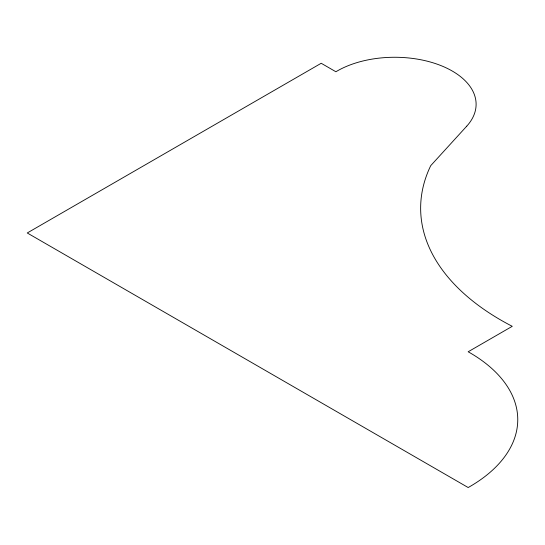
<?xml version="1.0" encoding="UTF-8"?>
<svg xmlns="http://www.w3.org/2000/svg" width="545" height="545" viewBox="0 0 545 545"><rect width="100%" height="100%" fill="white"/><g stroke="black" fill="none" stroke-linecap="round" stroke-linejoin="round"><path stroke-width="0.82" d="M466.731 126.181L430.727 165.66A274.237 158.329 0 0 0 512.259 326.312L468.169 351.77A164.195 94.796 0 0 1 468.169 487.537L27.25 232.974L321.196 63.268L335.89 71.756A81.423 47.013 0 0 1 442.281 66.136A81.423 47.013 0 0 1 466.731 126.181"/></g></svg>
